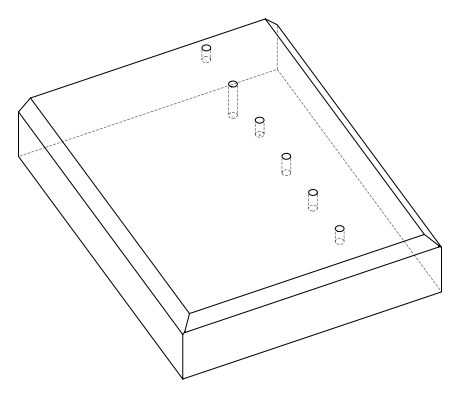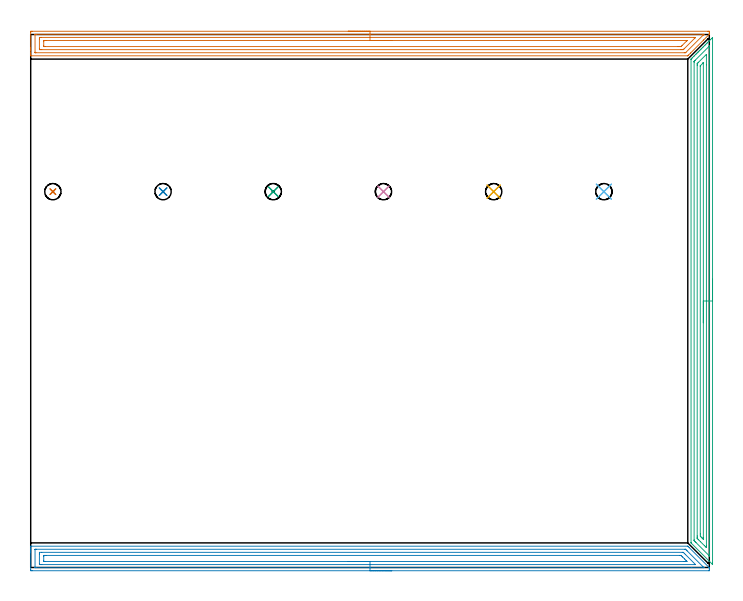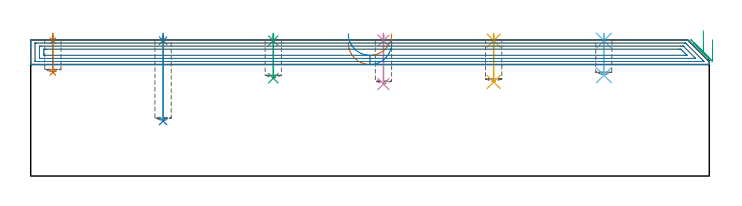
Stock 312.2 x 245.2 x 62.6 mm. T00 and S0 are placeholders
(PLAN: 15 operations, 2 tool changes, 28.7 min)
(1 SPOT_DRILL | STEP1POCKET | NXT0321_9005460120000 | 0.03 min | 0 mm3)
(2 SPOT_DRILL_1 | STEP1POCKET_1 | NXT0321_9005460120000 | 0.03 min | 0 mm3)
(3 SPOT_DRILL_2 | STEP1POCKET_2 | NXT0321_9005460120000 | 0.03 min | 0 mm3)
(4 SPOT_DRILL_3 | STEP1POCKET_3 | NXT0321_9005460120000 | 0.03 min | 14 mm3)
(5 SPOT_DRILL_4 | STEP1POCKET_4 | NXT0321_9005460120000 | 0.03 min | 13 mm3)
(6 SPOT_DRILL_5 | STEP1POCKET_5 | NXT0321_9005460120000 | 0.03 min | 0 mm3)
(7 DRILL_BLIND_HOLE_INTO_CENTER | STEP1POCKET | NXT0301_046 | 0.07 min | 615 mm3)
(8 DRILL_BLIND_HOLE_INTO_CENTER_1 | STEP1POCKET_1 | NXT0301_046 | 0.16 min | 1599 mm3)
(9 DRILL_BLIND_HOLE_INTO_CENTER_2 | STEP1POCKET_2 | NXT0301_046 | 0.08 min | 733 mm3)
(10 DRILL_BLIND_HOLE_INTO_CENTER_3 | STEP1POCKET_3 | NXT0301_046 | 0.09 min | 852 mm3)
(11 DRILL_BLIND_HOLE_INTO_CENTER_4 | STEP1POCKET_4 | NXT0301_046 | 0.09 min | 808 mm3)
(12 DRILL_BLIND_HOLE_INTO_CENTER_5 | STEP1POCKET_5 | NXT0301_046 | 0.07 min | 671 mm3)
(13 AREA_MILL | FG_CHAMFER_SURFACE | UGT0205_001 | 10.14 min | 19917 mm3)
(14 AREA_MILL_1 | FG_CHAMFER_SURFACE_1 | UGT0205_001 | 10.14 min | 19945 mm3)
(15 AREA_MILL_2 | FG_CHAMFER_SURFACE_2 | UGT0205_001 | 7.67 min | 11233 mm3)
(TOOL NXT0321_9005460120000 | NC Spot Drill, 142deg, 12mm, Carbide, Uncoated | D12 PA142 FL30 Z2)
(TOOL NXT0301_046 | Carbide Drill 7.5mm [860.1-0750-038A1-MM 2214] | D7.5 PA140 FL53 Z2)
(TOOL UGT0205_001 | Chamfer Mill 20 x 3 x 45 deg. | D20 FL50 Z2)
(OP 1 SPOT_DRILL)
G17 G21 G94 G90
T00 M6
G54
G17 G0 G90 X10.2 Y172.9 S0 M3
G43 Z72.6 H0
G94 G81 G98 Z62.277 F250. R65.6
G80
M5
M2
(OP 2 SPOT_DRILL_1)
G17 G21 G94 G90
T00 M6
G54
G17 G0 G90 X60.9 Y172.9 S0 M3
G43 Z72.6 H0
G94 G81 G98 Z62.277 F250. R65.6
G80
M5
M2
(OP 3 SPOT_DRILL_2)
G17 G21 G94 G90
T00 M6
G54
G17 G0 G90 X111.6 Y172.9 S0 M3
G43 Z72.6 H0
G94 G81 G98 Z62.277 F250. R65.6
G80
M5
M2
(OP 4 SPOT_DRILL_3)
G17 G21 G94 G90
T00 M6
G54
G17 G0 G90 X162.3 Y172.9 S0 M3
G43 Z72.6 H0
G94 G81 G98 Z62.277 F250. R65.6
G80
M5
M2
(OP 5 SPOT_DRILL_4)
G17 G21 G94 G90
T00 M6
G54
G17 G0 G90 X213. Y172.9 S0 M3
G43 Z72.6 H0
G94 G81 G98 Z62.277 F250. R65.6
G80
M5
M2
(OP 6 SPOT_DRILL_5)
G17 G21 G94 G90
T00 M6
G54
G17 G0 G90 X263.7 Y172.9 S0 M3
G43 Z72.6 H0
G94 G81 G98 Z62.277 F250. R65.6
G80
M5
M2
(OP 7 DRILL_BLIND_HOLE_INTO_CENTER)
G17 G21 G94 G90
T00 M6
G54
G17 G0 G90 X10.2 Y172.9 S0 M3
G43 Z72.6 H1
G94 G81 G98 Z47.7 F250. R64.6
G80
M5
M2
(OP 8 DRILL_BLIND_HOLE_INTO_CENTER_1)
G17 G21 G94 G90
T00 M6
G54
G17 G0 G90 X60.9 Y172.9 S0 M3
G43 Z72.6 H1
G94 G81 G98 Z25.3 F250. R64.6
G80
M5
M2
(OP 9 DRILL_BLIND_HOLE_INTO_CENTER_2)
G17 G21 G94 G90
T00 M6
G54
G17 G0 G90 X111.6 Y172.9 S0 M3
G43 Z72.6 H1
G94 G81 G98 Z45. F250. R64.6
G80
M5
M2
(OP 10 DRILL_BLIND_HOLE_INTO_CENTER_3)
G17 G21 G94 G90
T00 M6
G54
G17 G0 G90 X162.3 Y172.9 S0 M3
G43 Z72.6 H1
G94 G81 G98 Z42.3 F250. R64.6
G80
M5
M2
(OP 11 DRILL_BLIND_HOLE_INTO_CENTER_4)
G17 G21 G94 G90
T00 M6
G54
G17 G0 G90 X213. Y172.9 S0 M3
G43 Z72.6 H1
G94 G81 G98 Z43.3 F250. R64.6
G80
M5
M2
(OP 12 DRILL_BLIND_HOLE_INTO_CENTER_5)
G17 G21 G94 G90
T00 M6
G54
G17 G0 G90 X263.7 Y172.9 S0 M3
G43 Z72.6 H1
G94 G81 G98 Z46.4 F250. R64.6
G80
M5
M2
(OP 13 AREA_MILL)
G17 G21 G94 G90
T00 M6
G54
G17 G0 G90 X146.1 Y246.7 S1061 M3
G43 Z72.6 H0
Z61.3
G94 G1 X146.138 Z60.428 F250.
X146.252 Z59.564
X146.441 Z58.712
X146.703 Z57.88
X147.037 Z57.074
X147.44 Z56.3
X147.908 Z55.564
X148.44 Z54.872
X149.029 Z54.229
X149.672 Z53.64
X150.364 Z53.109
X151.1 Z52.64
X151.874 Z52.237
X152.68 Z51.903
X153.512 Z51.641
X154.364 Z51.452
X155.228 Z51.338
X156.1 Z51.3
X311.579
X311.829 Y246.699 Z51.301
X312.026 Y246.697 Z51.303
X312.197 Y246.691 Z51.305
X312.2 Y246.652 Z51.343
Y246.482 Z51.513
Y246.312 Z51.683
Y245.435 Z52.563
X312.198 Y245.309 Z52.689
X312.175 Y245.274 Z52.725
X309.583 Y242.682 Z55.316
X303.594 Y236.693 Z61.306
X302.644 Y235.742 Z62.256
X302.365 Y235.466 Z62.531
X302.295 Y235.404 Z62.589
X302.197 Y235.4 Z62.6
X0.174
X0.01 Y235.402 Z62.589
X0.003 Y235.549 Z62.443
X0. Y235.703 Z62.297
Y235.982 Z62.018
Y236.665 Z61.33
Y237.884 Z60.113
Y238.419 Z59.575
Y239.029 Z58.967
Y246.044 Z51.953
X0.004 Y246.312 Z51.686
X0.01 Y246.692 Z51.305
X0.229 Y246.696 Z51.302
X0.621 Y246.7 Z51.3
X156.1
Y245.286 Z52.714
X309.051 Y245.285 Z52.715
X309.526 Y245.282 Z52.718
X309.683 Y245.279 Z52.721
X309.713 Y245.273 Z52.727
X309.689 Y245.246 Z52.754
X309.637 Y245.19 Z52.81
X309.507 Y245.056 Z52.944
X309.396 Y244.946 Z53.054
X301.43 Y236.98 Z61.02
X301.347 Y236.899 Z61.101
X301.294 Y236.85 Z61.15
X301.265 Y236.826 Z61.174
X301.226 Y236.821 Z61.179
X300.856 Y236.816 Z61.184
X300.704 Y236.815 Z61.185
X2.408 Y236.814 Z61.186
X2.255 Y236.815 Z61.185
X2.052 Y236.819 Z61.181
X2.01 Y236.821 Z61.179
X2.005 Y236.85 Z61.15
X2.003 Y236.883 Z61.117
X2. Y237.065 Z60.935
X2.001 Y245.092 Z52.908
X2.005 Y245.198 Z52.802
X2.01 Y245.268 Z52.732
X2.02 Y245.279 Z52.721
X2.038 Y245.281 Z52.719
X2.408 Y245.285 Z52.715
X2.56 Y245.286 Z52.714
X156.1
Y243.872 Z54.128
X305.13 Y243.871 Z54.129
X305.324 Y243.869 Z54.131
X305.518 Y243.865 Z54.135
X305.838 Y243.849 Z54.151
X305.677 Y243.681 Z54.319
X305.504 Y243.504 Z54.496
X305.324 Y243.323 Z54.677
X300.636 Y238.635 Z59.365
X300.416 Y238.419 Z59.581
X300.262 Y238.273 Z59.727
X300.217 Y238.235 Z59.765
X300.153 Y238.232 Z59.768
X299.963 Y238.23 Z59.77
X299.264 Y238.228 Z59.772
X299.069
X5.089
X4.388 Y238.23 Z59.77
X4.195 Y238.232 Z59.768
X4.011 Y238.235 Z59.765
X4.005 Y238.419 Z59.581
X4.001 Y238.61 Z59.39
X4. Y242.995 Z55.005
X4.006 Y243.681 Z54.319
X4.008 Y243.864 Z54.136
X4.195 Y243.867 Z54.133
X4.895 Y243.871 Z54.129
X156.1 Y243.872 Z54.128
Y242.457 Z55.543
X301.863
X301.929 Y242.456 Z55.544
X301.977 Y242.453 Z55.547
X301.991 Y242.452 Z55.548
X301.975 Y242.432 Z55.568
X301.89 Y242.34 Z55.66
X301.839 Y242.288 Z55.712
X301.75 Y242.198 Z55.802
X299.725 Y240.173 Z57.827
X299.399 Y239.85 Z58.15
X299.286 Y239.741 Z58.259
X299.197 Y239.657 Z58.343
X299.069 Y239.65 Z58.35
X298.713 Y239.645 Z58.355
X298.176 Y239.643 Z58.357
X297.823
X6.523
X6.143 Y239.644 Z58.356
X6.075 Y239.646 Z58.354
X6.01 Y239.649 Z58.351
X6.007 Y239.745 Z58.255
X6. Y240.156 Z57.844
Y241.909 Z56.091
Y241.927 Z56.073
X6.01 Y242.356 Z55.644
X6.02 Y242.45 Z55.55
X6.155 Y242.454 Z55.546
X6.337 Y242.456 Z55.544
X6.876 Y242.457 Z55.543
X7.229
X156.1
X156.972 Z55.581
X157.836 Z55.695
X158.688 Z55.883
X159.52 Z56.146
X160.326 Z56.48
X161.1 Z56.882
X161.836 Z57.351
X162.528 Z57.882
X163.171 Z58.472
X163.76 Z59.115
X164.292 Z59.807
X164.76 Z60.543
X165.163 Z61.317
X165.497 Z62.122
X165.759 Z62.954
X165.948 Z63.806
X166.062 Z64.671
X166.1 Z65.543
G0 Z72.6
M5
M2
(OP 14 AREA_MILL_1)
G17 G21 G94 G90
T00 M6
G54
G17 G0 G90 X166.1 Y-1.5 S1061 M3
G43 Z72.6 H0
Z61.3
G94 G1 X166.062 Z60.428 F250.
X165.948 Z59.564
X165.759 Z58.712
X165.497 Z57.88
X165.163 Z57.074
X164.76 Z56.3
X164.292 Z55.564
X163.76 Z54.872
X163.171 Z54.229
X162.528 Z53.64
X161.836 Z53.108
X161.1 Z52.64
X160.326 Z52.237
X159.52 Z51.903
X158.688 Z51.641
X157.836 Z51.452
X156.972 Z51.338
X156.1 Z51.3
X0.621
X0.229 Y-1.496 Z51.302
X0.01 Y-1.492 Z51.305
X0. Y-1.112 Z51.686
Y6.781 Z59.575
Y7.316 Z60.113
Y7.658 Z60.454
Y8.193 Z60.989
Y8.535 Z61.329
Y9.497 Z62.297
X0.003 Y9.651 Z62.444
X0.01 Y9.798 Z62.589
X0.174 Y9.8 Z62.6
X302.197
X302.295 Y9.796 Z62.589
X302.369 Y9.733 Z62.53
X302.941 Y9.159 Z61.958
X312.044 Y0.058 Z52.855
X312.175 Y-0.077 Z52.72
X312.198 Y-0.108 Z52.688
X312.2 Y-0.309 Z52.49
Y-1.112 Z51.683
Y-1.282 Z51.513
X312.199 Y-1.452 Z51.343
X312.197 Y-1.491 Z51.305
X312.026 Y-1.5 Z51.3
X156.1
Y-0.086 Z52.714
X2.408 Y-0.085 Z52.715
X2.255
X2.052 Y-0.081 Z52.719
X2.01 Y-0.079 Z52.721
X2.005 Y-0.05 Z52.75
X2.003 Y-0.017 Z52.783
X2. Y0.165 Z52.965
X2.001 Y8.192 Z60.992
X2.005 Y8.298 Z61.098
X2.01 Y8.367 Z61.167
X2.02 Y8.379 Z61.179
X2.038 Y8.381 Z61.181
X2.408 Y8.385 Z61.185
X2.56 Y8.386 Z61.186
X301.008
X301.193 Y8.384 Z61.184
X301.239 Y8.382 Z61.182
X301.257 Y8.379 Z61.179
X301.318 Y8.323 Z61.123
X301.496 Y8.152 Z60.952
X301.75 Y7.901 Z60.701
X301.993 Y7.658 Z60.458
X309.114 Y0.536 Z53.336
X309.313 Y0.335 Z53.135
X309.668 Y-0.029 Z52.771
X309.716 Y-0.082 Z52.718
X309.715 Y-0.083 Z52.717
X309.69 Y-0.085 Z52.715
X304.123 Y-0.086 Z52.714
X156.1
Y1.328 Z54.128
X5.089 Y1.329 Z54.129
X4.388 Y1.33 Z54.13
X4.195 Y1.332 Z54.132
X4.011 Y1.335 Z54.135
X4.005 Y1.519 Z54.319
X4.001 Y1.709 Z54.509
X4. Y6.095 Z58.895
X4.006 Y6.781 Z59.581
X4.008 Y6.964 Z59.764
X5.089 Y6.971 Z59.771
X299.769
X299.963 Y6.97 Z59.77
X300.157 Y6.966 Z59.766
X300.209 Y6.965 Z59.765
X300.244 Y6.945 Z59.745
X300.303 Y6.891 Z59.691
X300.418 Y6.781 Z59.581
X300.856 Y6.345 Z59.145
X301.297 Y5.904 Z58.704
X305.797 Y1.402 Z54.202
X305.837 Y1.36 Z54.16
X305.856 Y1.336 Z54.136
Y1.335 Z54.135
X305.842 Y1.333 Z54.133
X305.713 Y1.33 Z54.13
X305.518 Y1.329 Z54.129
X305.324 Y1.328 Z54.128
X156.1
Y2.743 Z55.543
X6.522
X6.143 Y2.745 Z55.545
X6.075 Y2.746 Z55.546
X6.01 Y2.749 Z55.549
X6. Y3.273 Z56.073
Y5.009 Z57.809
Y5.027 Z57.827
X6.01 Y5.456 Z58.256
X6.02 Y5.55 Z58.35
X6.155 Y5.553 Z58.353
X6.337 Y5.556 Z58.356
X6.876 Y5.557 Z58.357
X7.229
X298.529
X299.069 Y5.555 Z58.355
X299.146 Y5.553 Z58.353
X299.189 Y5.55 Z58.35
X299.229 Y5.513 Z58.313
X299.397 Y5.35 Z58.15
X299.724 Y5.027 Z57.827
X299.963 Y4.789 Z57.589
X300.856 Y3.895 Z56.695
X301.476 Y3.273 Z56.073
X301.75 Y2.994 Z55.794
X301.974 Y2.75 Z55.55
X301.75 Y2.747 Z55.547
X301.395 Y2.744 Z55.544
X300.856 Y2.743 Z55.543
X300.503
X156.1
X155.228 Z55.581
X154.364 Z55.695
X153.512 Z55.883
X152.68 Z56.146
X151.874 Z56.48
X151.1 Z56.882
X150.364 Z57.351
X149.672 Z57.882
X149.029 Z58.472
X148.44 Z59.115
X147.908 Z59.807
X147.44 Z60.543
X147.037 Z61.317
X146.703 Z62.122
X146.441 Z62.954
X146.252 Z63.806
X146.138 Z64.671
X146.1 Z65.543
G0 Z72.6
M5
M2
(OP 15 AREA_MILL_2)
G17 G21 G94 G90
T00 M6
G54
G17 G0 G90 X313.7 Y132.6 S1061 M3
G43 Z72.6 H0
Z62.7
G94 G1 Y132.562 Z61.828 F250.
Y132.448 Z60.964
Y132.259 Z60.112
Y131.997 Z59.28
Y131.663 Z58.474
Y131.26 Z57.7
Y130.791 Z56.964
Y130.26 Z56.272
Y129.671 Z55.629
Y129.028 Z55.04
Y128.336 Z54.509
Y127.6 Z54.04
Y126.826 Z53.637
Y126.02 Z53.303
Y125.188 Z53.041
Y124.336 Z52.852
Y123.471 Z52.738
Y122.6 Z52.7
Y1.94
X313.699 Y1.569 Z52.701
X313.698 Y1.532 Z52.702
X313.691 Y1.416 Z52.706
X313.624 Y1.479 Z52.774
X313.53 Y1.569 Z52.868
X303.989 Y11.111 Z62.411
X303.819 Y11.285 Z62.576
X303.804 Y11.305 Z62.589
X303.8 Y11.395 Z62.6
Y233.805
X303.804 Y233.895 Z62.589
X303.819 Y233.916 Z62.576
X303.989 Y234.09 Z62.41
X304.151 Y234.252 Z62.248
X304.319 Y234.42 Z62.078
X305.044 Y235.145 Z61.355
X305.205 Y235.307 Z61.192
X305.938 Y236.038 Z60.461
X306.091 Y236.193 Z60.305
X306.532 Y236.632 Z59.868
X306.831 Y236.931 Z59.568
X306.977 Y237.079 Z59.419
X307.128 Y237.229 Z59.27
X307.421 Y237.521 Z58.979
X307.724 Y237.825 Z58.675
X307.864 Y237.965 Z58.533
X308.269 Y238.369 Z58.131
X308.32 Y238.42 Z58.08
X308.617 Y238.718 Z57.782
X308.748 Y238.85 Z57.648
X309.135 Y239.235 Z57.265
X309.254 Y239.354 Z57.146
X309.51 Y239.611 Z56.888
X309.636 Y239.738 Z56.76
X310.001 Y240.101 Z56.399
X310.162 Y240.262 Z56.238
X310.403 Y240.504 Z55.995
X310.522 Y240.624 Z55.874
X310.867 Y240.967 Z55.533
X311.069 Y241.169 Z55.331
X311.296 Y241.397 Z55.102
X311.409 Y241.511 Z54.987
X311.976 Y242.076 Z54.423
X312.19 Y242.291 Z54.208
X312.295 Y242.397 Z54.101
X312.738 Y242.838 Z53.661
X313.181 Y243.283 Z53.215
X313.624 Y243.725 Z52.775
X313.682 Y243.779 Z52.717
X313.695 Y243.783 Z52.704
X313.7 Y243.779 Z52.7
Y122.6
X312.286 Z54.114
Y5.589
X312.281 Y5.378 Z54.119
X312.279 Y5.29 Z54.121
X312.228 Y5.333 Z54.172
X312.164 Y5.392 Z54.236
X311.962 Y5.589 Z54.438
X306.091 Y11.459 Z60.309
X305.71 Y11.841 Z60.69
X305.323 Y12.238 Z61.077
X305.221 Y12.344 Z61.179
X305.219 Y12.394 Z61.181
X305.216 Y12.504 Z61.184
X305.214 Y12.725 Z61.186
Y232.456
X305.216 Y232.686 Z61.184
X305.219 Y232.796 Z61.181
X305.221 Y232.848 Z61.179
X305.247 Y232.885 Z61.153
X305.458 Y233.103 Z60.942
X305.709 Y233.358 Z60.691
X312.051 Y239.701 Z54.349
X312.129 Y239.778 Z54.271
X312.229 Y239.871 Z54.171
X312.261 Y239.9 Z54.139
X312.279 Y239.907 Z54.121
X312.286 Y239.611 Z54.114
Y122.6
X310.872 Z55.528
X310.871 Y10.055 Z55.529
X310.87 Y9.704 Z55.53
X310.866 Y9.162 Z55.534
X310.865 Y9.151 Z55.535
X310.844 Y9.162 Z55.556
X310.522 Y9.479 Z55.878
X309.944 Y10.055 Z56.456
X308.158 Y11.841 Z58.242
X307.265 Y12.735 Z59.135
X306.977 Y13.024 Z59.423
X306.679 Y13.33 Z59.721
X306.644 Y13.367 Z59.756
X306.635 Y13.418 Z59.765
X306.632 Y13.511 Z59.768
X306.63 Y13.628 Z59.77
X306.629 Y13.979 Z59.771
X306.628 Y14.521 Z59.772
X306.629 Y231.03 Z59.771
X306.632 Y231.572 Z59.768
X306.635 Y231.747 Z59.765
X306.639 Y231.828 Z59.761
X306.68 Y231.872 Z59.72
X306.977 Y232.177 Z59.423
X307.12 Y232.321 Z59.28
X307.264 Y232.465 Z59.136
X310.838 Y236.038 Z55.562
X310.851 Y236.046 Z55.549
X310.857 Y236.049 Z55.543
X310.864 Y236.038 Z55.536
X310.869 Y235.822 Z55.531
X310.87 Y235.687 Z55.53
X310.871 Y231.287 Z55.529
X310.872 Y122.6 Z55.528
X309.457 Z56.943
Y13.809
X309.456 Y13.628 Z56.944
X309.45 Y13.057 Z56.95
X309.445 Y13.015 Z56.955
X309.364 Y13.092 Z57.036
X309.184 Y13.268 Z57.216
X308.821 Y13.628 Z57.579
X308.75 Y13.699 Z57.65
X308.343 Y14.113 Z58.057
X308.139 Y14.322 Z58.261
X308.05 Y14.424 Z58.35
X308.043 Y15.414 Z58.357
Y230.498
X308.044 Y230.679 Z58.356
X308.047 Y230.767 Z58.353
X308.049 Y230.785 Z58.351
X308.062 Y230.804 Z58.338
X308.094 Y230.841 Z58.306
X308.203 Y230.954 Z58.197
X309.298 Y232.049 Z57.102
X309.375 Y232.124 Z57.025
X309.445 Y232.189 Z56.955
X309.451 Y232.191 Z56.949
X309.452 Y232.189 Z56.948
X309.455 Y232.154 Z56.945
X309.457 Y232.099 Z56.943
Y122.6
Y121.728 Z56.981
Y120.863 Z57.095
Y120.012 Z57.283
Y119.18 Z57.546
Y118.374 Z57.88
Y117.6 Z58.282
Y116.864 Z58.751
Y116.172 Z59.282
Y115.529 Z59.872
Y114.939 Z60.515
Y114.408 Z61.207
Y113.94 Z61.943
Y113.537 Z62.717
Y113.203 Z63.523
Y112.941 Z64.355
Y112.752 Z65.206
Y112.638 Z66.071
Y112.6 Z66.943
G0 Z72.6
M5
M2
